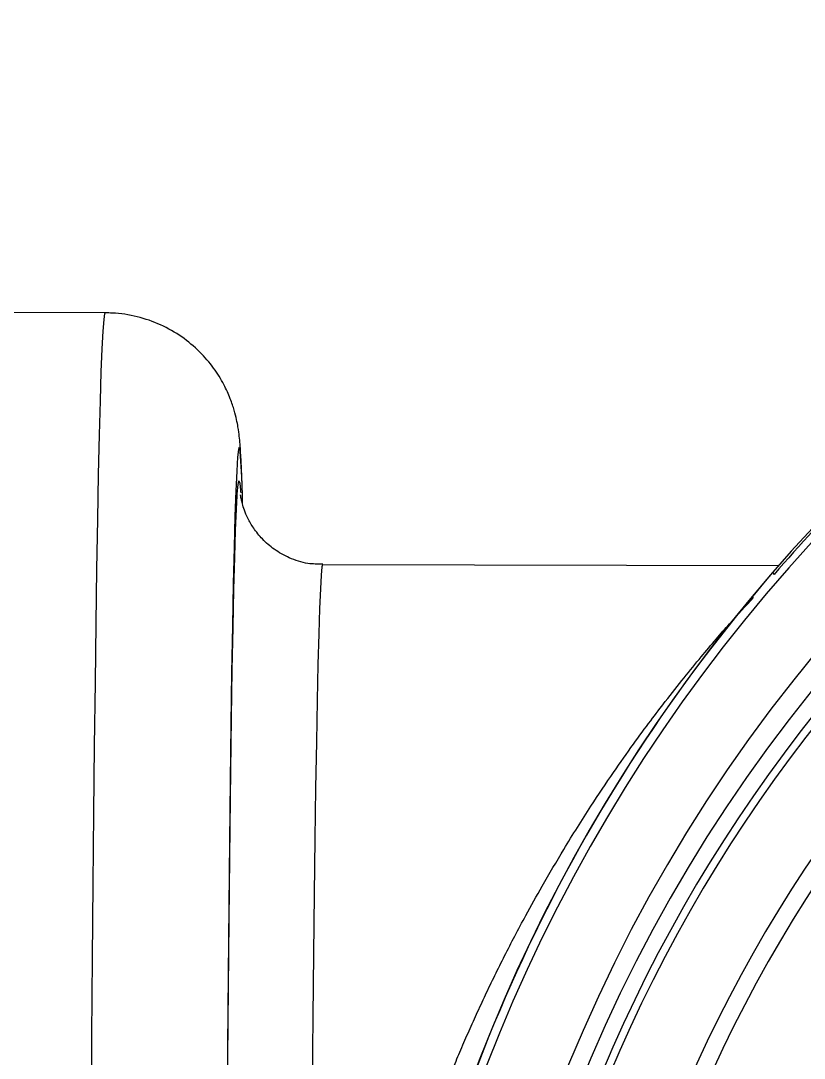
# Model space of a CAD drawing. Header units: millimetres. Extents: x 2448 to 4397, y 790 to 2168.
# Drawn here: x 2886.4 to 2928.4, y 1979.6 to 2035.3 of the extents above; entities that cross this region are included whole.
import ezdxf

# ---------------------------------------------------------------- set-up
doc = ezdxf.new("R2010")
doc.units = ezdxf.units.MM

msp = doc.modelspace()

# ---------------------------------------------------------------- linework, layer by layer
at = {"color": 7, "linetype": 'Continuous', "lineweight": 25}
for p, q in [((2890.911, 2019.578), (2841.413, 2019.684)), ((2927.056, 2006.001), (2902.581, 2006.053)), ((2926.747, 2005.635), (2926.821, 2005.535)), ((2926.833, 2005.549), (2926.747, 2005.635))]:
    msp.add_line(p, q, dxfattribs=at)
at = {"color": 7, "linetype": 'Continuous', "lineweight": 25, "flags": 128}
for points in [[(2890.163, 1976.481), (2890.193, 1980.777), (2890.225, 1984.928), (2890.259, 1988.916), (2890.296, 1992.722), (2890.334, 1996.332), (2890.375, 1999.727), (2890.417, 2002.895), (2890.461, 2005.821), (2890.505, 2008.492), (2890.551, 2010.896), (2890.598, 2013.024), (2890.646, 2014.865), (2890.694, 2016.411), (2890.742, 2017.657), (2890.791, 2018.596), (2890.839, 2019.224), (2890.887, 2019.539), (2890.911, 2019.578)], [(2898.268, 2009.833), (2898.234, 2010.758), (2898.191, 2011.609), (2898.147, 2012.143), (2898.102, 2012.358), (2898.057, 2012.252), (2898.011, 2011.827), (2897.987, 2011.479)], [(2897.987, 2011.479), (2897.965, 2011.083), (2897.918, 2010.025), (2897.872, 2008.659), (2897.827, 2006.99), (2897.782, 2005.027), (2897.737, 2002.78), (2897.694, 2000.26), (2897.652, 1997.479), (2897.612, 1994.451), (2897.573, 1991.191), (2897.537, 1987.716), (2897.502, 1984.042), (2897.47, 1980.187), (2897.44, 1976.171), (2897.412, 1972.014), (2897.388, 1967.735), (2897.366, 1963.357), (2897.347, 1958.901), (2897.333, 1955.254)], [(2897.99, 2009.767), (2897.996, 2009.863), (2898.042, 2010.37), (2898.087, 2010.561), (2898.131, 2010.434), (2898.169, 2010.059)], [(2898.169, 2010.059), (2898.174, 2009.989), (2898.179, 2009.916)], [(2898.284, 2009.311), (2898.275, 2009.594), (2898.268, 2009.833)], [(2897.351, 1955.26), (2897.356, 1956.489), (2897.373, 1960.896), (2897.393, 1965.235), (2897.416, 1969.485), (2897.442, 1973.624), (2897.47, 1977.632), (2897.501, 1981.487), (2897.534, 1985.172), (2897.57, 1988.666), (2897.607, 1991.953), (2897.646, 1995.016), (2897.687, 1997.839), (2897.728, 2000.408), (2897.772, 2002.711), (2897.816, 2004.734), (2897.86, 2006.47), (2897.905, 2007.907), (2897.951, 2009.04), (2897.99, 2009.767)], [(2902.581, 2006.053), (2902.544, 2005.935), (2902.501, 2005.505), (2902.457, 2004.762), (2902.413, 2003.709), (2902.37, 2002.353), (2902.327, 2000.701), (2902.284, 1998.762), (2902.243, 1996.546), (2902.203, 1994.065), (2902.164, 1991.332), (2902.127, 1988.364), (2902.091, 1985.174), (2902.058, 1981.782), (2902.026, 1978.204), (2901.997, 1974.461), (2901.971, 1970.572), (2901.947, 1966.559), (2901.926, 1962.443), (2901.907, 1958.247), (2901.901, 1956.51)]]:
    msp.add_lwpolyline(points, dxfattribs=at)
at = {"color": 7, "linetype": 'Continuous', "lineweight": 25}
for centre, radius, start, end in [((2993.914, 1947.359), 88.439, 96.305, 173.69783), ((2994.021, 1947.359), 89.012, 99.79419, 169.96366), ((2993.911, 1947.36), 84.364, 293.02811, 288.34387), ((2992.753, 1947.361), 82.329, 297.52493, 286.50961), ((2992.559, 1947.361), 81.303, 353.64683, 186.35318), ((2992.55, 1947.362), 80.884, 353.64681, 186.3532), ((2992.511, 1947.361), 76.784, 353.328, 186.67202), ((2992.507, 1947.361), 75.854, 353.328, 186.67202), ((2993.995, 1947.36), 88.863, 130.89677, 139.10606), ((2994.025, 1947.357), 89.009, 139.09969, 170.08602)]:
    msp.add_arc(centre, radius, start, end, dxfattribs=at)
for points, knots in [([(2898.264, 2010.056), (2898.259, 2010.205), (2898.241, 2010.813), (2898.204, 2011.633), (2898.162, 2012.358), (2898.109, 2012.924), (2898.058, 2013.332), (2897.97, 2013.815), (2897.846, 2014.325), (2897.631, 2014.98), (2897.275, 2015.771), (2896.733, 2016.647), (2895.978, 2017.528), (2895.021, 2018.326), (2893.888, 2018.972), (2892.625, 2019.409), (2891.608, 2019.565), (2891.032, 2019.576), (2890.907, 2019.578)], [0, 0, 0, 0, 0.056111, 0.228157, 0.410192, 0.487919, 0.557055, 0.594335, 0.627824, 0.660605, 0.6964, 0.738041, 0.783587, 0.831848, 0.882117, 0.933562, 0.985516, 1, 1, 1, 1]), ([(2902.59, 2006.086), (2902.32, 2006.087), (2901.701, 2006.089), (2900.807, 2006.388), (2899.983, 2006.849), (2899.342, 2007.409), (2898.872, 2007.994), (2898.556, 2008.546), (2898.365, 2009.01), (2898.26, 2009.358), (2898.205, 2009.606), (2898.178, 2009.763), (2898.171, 2009.825), (2898.173, 2009.808), (2898.173, 2009.805)], [0, 0, 0, 0, 0.082659, 0.189095, 0.285185, 0.373005, 0.452999, 0.524758, 0.590081, 0.656969, 0.733849, 0.832193, 0.966885, 1, 1, 1, 1]), ([(2904.024, 1958.165), (2904.192, 1959.335), (2904.533, 1961.701), (2905.229, 1965.192), (2906.071, 1968.679), (2907.082, 1972.168), (2908.239, 1975.603), (2909.227, 1978.164), (2909.954, 1979.905), (2910.391, 1980.914), (2910.849, 1981.937), (2911.33, 1982.972), (2911.832, 1984.018), (2912.357, 1985.072), (2912.909, 1986.145), (2913.581, 1987.397), (2914.461, 1988.967), (2915.627, 1990.952), (2916.91, 1992.995), (2918.162, 1994.862), (2919.232, 1996.382), (2920.161, 1997.641), (2921.076, 1998.836), (2921.984, 1999.988), (2922.897, 2001.101), (2923.709, 2002.057), (2924.712, 2003.204), (2925.314, 2003.856), (2925.722, 2004.298)], [0, 0, 0, 0, 0.051231, 0.103625, 0.156974, 0.212212, 0.270166, 0.32748, 0.34524, 0.363574, 0.382483, 0.401968, 0.42203, 0.44267, 0.463887, 0.486447, 0.519649, 0.563493, 0.617977, 0.663582, 0.704375, 0.740359, 0.771535, 0.813211, 0.852731, 0.89011, 0.925364, 1, 1, 1, 1])]:
    msp.add_open_spline(points, degree=3, knots=knots, dxfattribs=at)

doc.saveas('drawing.dxf')
